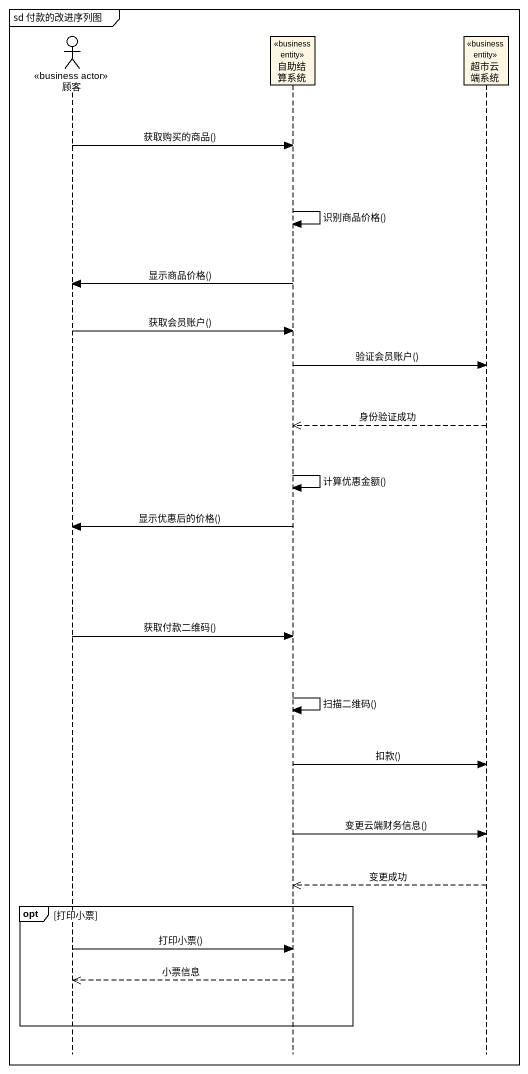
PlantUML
@startuml
mainframe sd 付款的改进序列图
hide footbox
actor 顾客 <<business actor>>
participant 自助结算系统 <<business entity>>
participant 超市云端系统 <<business entity>>

顾客 -> 自助结算系统 : 获取购买的商品()
自助结算系统 -> 自助结算系统 : 识别商品价格()
自助结算系统 -> 顾客 : 显示商品价格()
顾客 -> 自助结算系统 : 获取会员账户()
自助结算系统 -> 超市云端系统 : 验证会员账户()
超市云端系统 -->> 自助结算系统 : 身份验证成功
自助结算系统 -> 自助结算系统 : 计算优惠金额()
自助结算系统 -> 顾客 : 显示优惠后的价格()
顾客 -> 自助结算系统 : 获取付款二维码()
自助结算系统 -> 自助结算系统 : 扫描二维码()
自助结算系统 -> 超市云端系统 : 扣款()
自助结算系统 -> 超市云端系统 : 变更云端财务信息()
超市云端系统 -->> 自助结算系统 : 变更成功
opt 打印小票
  顾客 -> 自助结算系统 : 打印小票()
  自助结算系统 -->> 顾客 : 小票信息
end
@enduml
